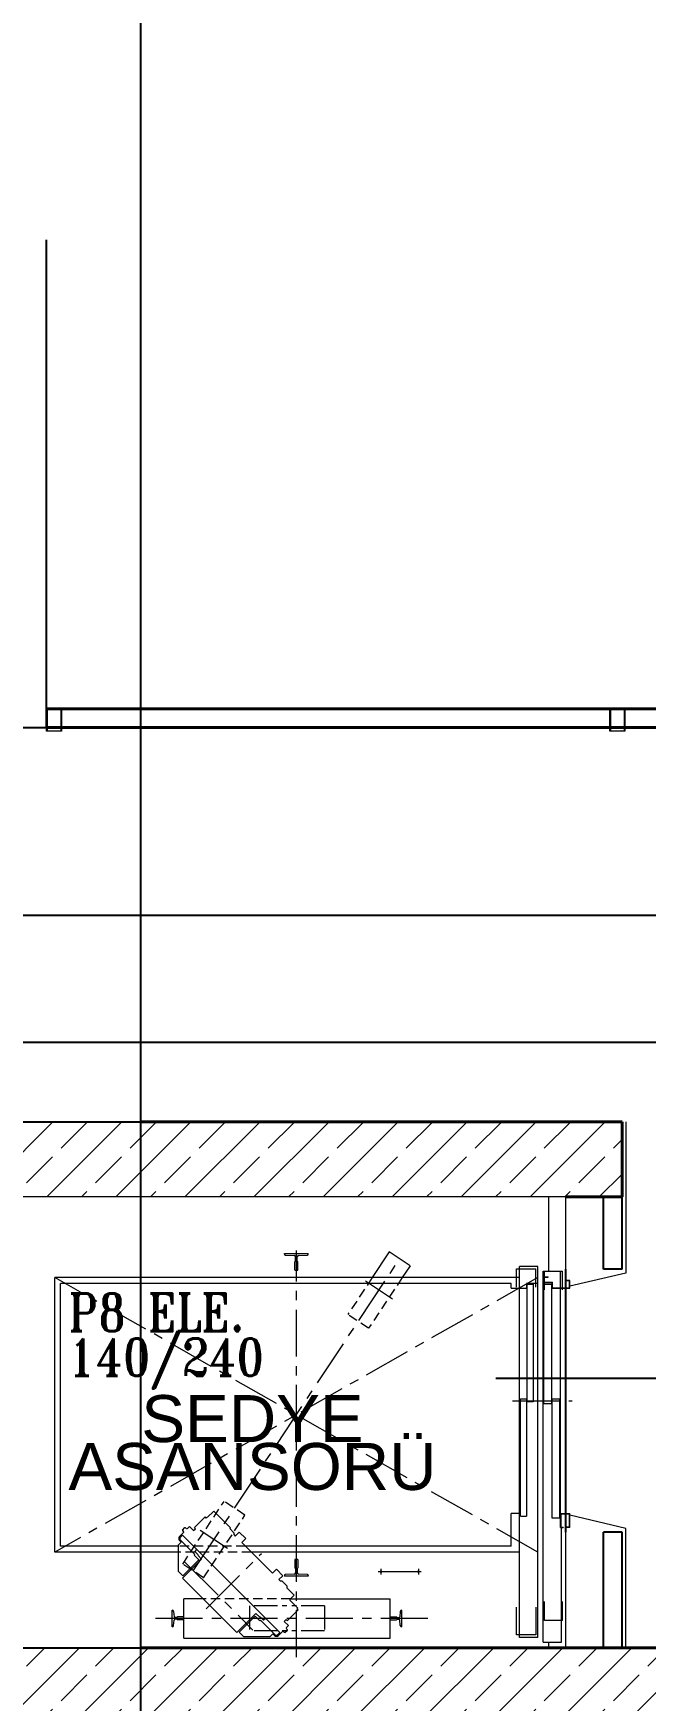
# Model space of a CAD drawing. Header units: millimetres. Extents: x -106996 to 276536, y -21995 to 37993.
# Drawn here: x -76748 to -73487, y 1520 to 10399 of the extents above; entities that cross this region are included whole.
import ezdxf

# ---------------------------------------------------------------- set-up
doc = ezdxf.new("R2010")
doc.units = ezdxf.units.MM
doc.header["$LTSCALE"] = 100
for name, pattern in [('CENTERX2', [4, 2.5, -0.5, 0.5, -0.5]), ('DASHED', [0.75, 0.5, -0.25]), ('PHANTOM', [2.5, 1.25, -0.25, 0.25, -0.25, 0.25, -0.25]), ('PHANTOM2', [31.75, 15.875, -3.175, 3.175, -3.175, 3.175, -3.175])]:
    doc.linetypes.add(name, pattern=pattern)
doc.layers.get('0').update_dxf_attribs({"color": 3})
for name, color, linetype, lineweight, true_color in [('_aks_Pen_No__1_Pen_No__30', 7, 'Continuous', 25, 0xe6462f), ('_asansör kabin_Pen_No__4', 7, 'Continuous', 25, 0x4a4a4a), ('_Duvar-Alçıpan_Pen_No__4', 7, 'Continuous', 25, 0x4a4a4a), ('_Duvar-Tuğla_Pen_No__2', 7, 'Continuous', 40, 0x353535), ('_Yazı_Pen_No__142', 7, 'Continuous', 18, 0x00506a), ('Interior - Furniture _Pen_No__19', 7, 'Continuous', 18, 0xe9e9e9), ('Interior - Furniture _Pen_No__28', 7, 'Continuous', 18, 0xd0311a), ('kolon_Pen_No__2_Pen_No__2', 7, 'Continuous', 40, 0x353535), ('kolon_Pen_No__2_Pen_No__4', 7, 'Continuous', 25, 0x4a4a4a)]:
    doc.layers.add(name, color=color, linetype=linetype, lineweight=lineweight, true_color=true_color)
doc.layers.add('_asansör kabin_Pen_No__5', color=250, linetype='Continuous', lineweight=20)
doc.layers.add('_Duvar-Perde_Pen_No__5', color=250, linetype='Continuous', lineweight=20)
doc.layers.add('Interior - Furniture', color=7, linetype='Continuous')
doc.styles.add('GENERATED_STYLE_2', font='arial.ttf')
doc.styles.add('GENERATED_STYLE_5', font='romant.shx')

# ---------------------------------------------------------------- blocks, each defined once
blk = doc.blocks.new('RHS Hot-Finished Column 18')
at = {"layer": 'Interior - Furniture _Pen_No__19', "linetype": 'Continuous'}
h = blk.add_hatch(dxfattribs=at)
h.set_pattern_fill('STEEL', color=256, style=0, pattern_type=2)
h.set_pattern_definition([(45, (0, 0), (-159.1, 159.1), []), (45, (-53.03, 53.03), (-159.1, 159.1), [])])
h.paths.add_polyline_path([(-40, -60), (40, -60), (40, 60), (-40, 60)])
h.paths.add_polyline_path([(-37, -57), (-37, 57), (37, 57), (37, -57)], flags=0)
at = {"layer": 'Interior - Furniture _Pen_No__28', "linetype": 'Continuous'}
for p, q in [((40, 60), (-40, 60)), ((-40, 60), (-40, -60)), ((-37, -57), (-37, 57)), ((-37, 57), (37, 57)), ((37, 57), (37, -57)), ((40, -60), (40, 60)), ((-40, -60), (40, -60)), ((37, -57), (-37, -57))]:
    blk.add_line(p, q, dxfattribs=at)

msp = doc.modelspace()

# ---------------------------------------------------------------- hatches: boundary and pattern name
at = {"layer": '_Duvar-Perde_Pen_No__5', "linetype": 'Continuous'}
h = msp.add_hatch(dxfattribs=at)
h.set_pattern_fill('DÜZ___KESIK', color=9, style=0, pattern_type=2)
h.set_pattern_definition([(45, (-762076.83, -30745.37), (-183.84776, 183.84776), []), (45, (-762168.75, -30653.45), (-183.84776, 183.84776), [194.99999, -65])])
h.paths.add_polyline_path([(-82893.2817218, -1597.881026), (-81774.8537045, -1597.8811068), (-81774.8537045, -1197.8813293), (-82302.1982095, -1197.8813293), (-81775.370157, 1402.23217), (-75590.305333, 1402.2319798), (-75590.305333, -1597.8813947), (-75290.305333, -1597.8813947), (-75290.305333, 1402.2319934), (-70941.8548713, 1402.23217), (-70941.8548713, -1597.881026), (-70541.854859, -1597.881026), (-70541.854859, 1802.1188054), (-76911.8472297, 1802.1188054), (-76911.8472297, 4202.2672834), (-73611.8474044, 4202.2672834), (-73611.8474044, 4602.1190762), (-78011.7900221, 4602.1190762), (-78011.7900221, 4202.2672834), (-77311.7900927, 4202.2672834), (-77311.7900927, 1802.1188054), (-81694.3462227, 1802.1188054), (-81127.0175588, 4602.1190762), (-81636.9846952, 4602.1190762)])

# ---------------------------------------------------------------- linework, layer by layer
msp.add_line((-68937.710412, 5025.1590938), (-78034.3397141, 5025.1590938))
at = {"layer": '_aks_Pen_No__1_Pen_No__30', "color": 9, "linetype": 'Continuous'}
for p, q in [((-76176.7496809, 14128.4951144), (-76176.7496809, -12283.7046797)), ((-76677.0772133, 6702.1189586), (-76176.7496809, 6702.1189586)), ((-90283.8975232, 5702.1189586), (-64156.7732287, 5702.1189586)), ((-90283.8975232, 4602.1189586), (-76176.7496809, 4602.1189586)), ((-90283.8975232, 1802.1189582), (-76176.7496809, 1802.1189582))]:
    msp.add_line(p, q, dxfattribs=at)
at = {"layer": '_asansör kabin_Pen_No__5', "color": 9, "linetype": 'PHANTOM2'}
for p, q in [((-73591.84733, 4602.1190584), (-73591.84733, 3797.5023312)), ((-74175.34733, 3722.2674319), (-74175.34733, 3819.2674319)), ((-74175.34733, 3819.2674319), (-74071.84733, 3819.2674319)), ((-74071.84733, 3722.2674319), (-74071.84733, 3819.2674319)), ((-74024.84733, 3707.2673093), (-74024.84733, 3807.2674319)), ((-73940.84733, 3807.2674319), (-73929.84733, 3807.2674319)), ((-73929.84733, 3707.2673093), (-73929.84733, 3807.2674319)), ((-73591.84733, 3797.5023312), (-73890.84733, 3727.2674319)), ((-73591.84733, 2437.0325325), (-73890.84733, 2507.2674319)), ((-73591.84733, 1802.1190584), (-73591.84733, 2437.0325325)), ((-74024.84733, 1947.2674319), (-74024.84733, 2048.7506066)), ((-73929.84733, 1947.2674319), (-73929.84733, 2048.7506066)), ((-74175.34733, 1870.2674319), (-74175.34733, 2018.2674319)), ((-74071.84733, 2018.2674319), (-74071.84733, 1870.2674319)), ((-74071.84733, 1870.2674319), (-74175.34733, 1870.2674319)), ((-73929.84733, 1947.2674319), (-74024.84733, 1947.2674319))]:
    msp.add_line(p, q, dxfattribs=at)
at = {"layer": '_asansör kabin_Pen_No__5', "color": 9, "linetype": 'Continuous'}
for p, q in [((-73911.84733, 4202.2674319), (-76911.84733, 4202.2674319)), ((-74001.84733, 3807.2674319), (-74001.84733, 4202.2674319)), ((-73911.84733, 3817.2674319), (-73911.84733, 4202.2674319)), ((-74852.3015634, 3909.9699931), (-74942.7785894, 3773.2674319)), ((-74741.3930966, 3836.5648707), (-74852.3015634, 3909.9699931)), ((-75410.34733, 3897.0546022), (-75410.34733, 3901.1674258)), ((-75410.34733, 3901.1674258), (-75283.34733, 3901.1674258)), ((-75406.5658068, 3893.0605732), (-75358.4649956, 3890.4294177)), ((-75354.78733, 3813.0674258), (-75354.78733, 3856.7674258)), ((-75351.84733, 3861.323345), (-75351.84733, 3883.4398669)), ((-75341.84733, 3861.323345), (-75341.84733, 3883.4398669)), ((-75338.90733, 3813.0674258), (-75338.90733, 3856.7674258)), ((-75335.2296644, 3890.4294177), (-75287.1288532, 3893.0605732)), ((-75283.34733, 3897.0546022), (-75283.34733, 3901.1674258)), ((-74741.3930966, 3836.5648707), (-74783.2867083, 3773.2674319)), ((-74157.84733, 1857.2674319), (-74157.84733, 3832.2674319)), ((-74061.84733, 3832.2674319), (-74157.84733, 3832.2674319)), ((-74061.84733, 1857.2674319), (-74061.84733, 3832.2674319)), ((-76632.84733, 2311.2674319), (-76632.84733, 3773.2674319)), ((-74157.84733, 3773.2674319), (-76632.84733, 3773.2674319)), ((-76602.84733, 2342.2674319), (-76602.84733, 3742.2674319)), ((-74202.84733, 3742.2674319), (-76602.84733, 3742.2674319)), ((-75353.98733, 3812.2674319), (-75354.78733, 3813.0674319)), ((-75353.98733, 3812.2674319), (-75339.70733, 3812.2674319)), ((-75339.70733, 3812.2674319), (-75338.90733, 3813.0674319)), ((-74202.84733, 3717.2674319), (-74202.84733, 3742.2674319)), ((-74061.84733, 3742.2674319), (-74121.84733, 3742.2674319)), ((-74121.84733, 3742.2674319), (-74121.84733, 3717.2674319)), ((-74117.84733, 3112.2674319), (-74117.84733, 3737.2674319)), ((-74117.84733, 3737.2674319), (-74085.84733, 3737.2674319)), ((-74085.84733, 3737.2674319), (-74085.84733, 3112.2674319)), ((-74031.84733, 1832.2674319), (-74031.84733, 3807.2674319)), ((-74031.84733, 3807.2674319), (-73940.84733, 3807.2674319)), ((-74031.84733, 3777.2674319), (-74006.84733, 3777.2674319)), ((-74031.84733, 3747.2674319), (-73984.84733, 3747.2674319)), ((-74030.24733, 3775.6674319), (-74006.84733, 3775.6674319)), ((-74030.24733, 3748.8674319), (-74030.24733, 3775.6674319)), ((-74030.24733, 3748.8674319), (-73983.24733, 3748.8674319)), ((-74028.84733, 3737.2674319), (-73988.84733, 3737.2674319)), ((-74028.84733, 3102.2674319), (-74028.84733, 3737.2674319)), ((-74006.84733, 3775.6674319), (-74006.84733, 3777.2674319)), ((-73988.84733, 3737.2674319), (-73988.84733, 3102.2674319)), ((-73984.84733, 3717.2674319), (-73984.84733, 3747.2674319)), ((-73983.24733, 3718.8674319), (-73983.24733, 3748.8674319)), ((-73940.84733, 2442.2674319), (-73940.84733, 3807.2674319)), ((-73890.84733, 3757.2674319), (-73905.84733, 3757.2674319)), ((-73905.84733, 3757.2674319), (-73905.84733, 3755.6674319)), ((-73892.44733, 3755.6674319), (-73905.84733, 3755.6674319)), ((-73892.44733, 3718.8674319), (-73892.44733, 3755.6674319)), ((-73890.84733, 3717.2674319), (-73890.84733, 3757.2667006)), ((-74202.84733, 3717.2674319), (-74121.84733, 3717.2674319)), ((-73984.84733, 3717.2674319), (-73890.84733, 3717.2674319)), ((-73983.24733, 3718.8674319), (-73892.44733, 3718.8674319)), ((-74153.84733, 2502.2674319), (-74153.84733, 3127.2674319)), ((-74153.84733, 3127.2674319), (-74121.84733, 3127.2674319)), ((-74121.84733, 3127.2674319), (-74121.84733, 2502.2674319)), ((-74085.84733, 3112.2674319), (-74117.84733, 3112.2674319)), ((-73984.84733, 2492.2674319), (-73984.84733, 3127.2674319)), ((-73984.84733, 3127.2674319), (-73944.84733, 3127.2674319)), ((-73944.84733, 3127.2674319), (-73944.84733, 2492.2674319)), ((-74028.84733, 3102.2674319), (-73988.84733, 3102.2674319)), ((-75889.7367206, 2441.7809776), (-75833.1681781, 2498.3495201)), ((-75827.5113239, 2492.6926658), (-75833.1681781, 2498.3495201)), ((-75827.5113239, 2492.6926658), (-75823.2686832, 2496.9353065)), ((-75823.2686832, 2496.9353065), (-75821.6048114, 2495.2714347)), ((-75786.7444471, 2530.131799), (-75821.6048114, 2495.2714347)), ((-75786.7444471, 2530.131799), (-75697.2444471, 2440.631799)), ((-74202.84733, 2342.2674319), (-74202.84733, 2517.2674319)), ((-74157.84733, 2517.2674319), (-74202.84733, 2517.2674319)), ((-74153.84733, 2502.2674319), (-74121.84733, 2502.2674319)), ((-73944.84733, 2492.2674319), (-73984.84733, 2492.2674319)), ((-73940.84733, 2517.2674319), (-73890.84733, 2517.2674319)), ((-73939.24733, 2515.6674319), (-73892.44733, 2515.6674319)), ((-73939.24733, 2515.6674319), (-73939.24733, 2443.8674319)), ((-73892.44733, 2443.8674319), (-73892.44733, 2515.6674319)), ((-73890.84733, 2442.2674319), (-73890.84733, 2517.2674319)), ((-75946.6588165, 2416.6786868), (-75969.2862335, 2394.0512698)), ((-75953.7298843, 2401.1223376), (-75965.0435928, 2389.8086291)), ((-75953.3056203, 2428.8409235), (-75953.8585085, 2426.7775166)), ((-75953.8584709, 2426.7775542), (-75948.9568759, 2421.8759593)), ((-75435.4206137, 1882.813067), (-75953.7298843, 2401.1223376)), ((-75953.3056203, 2428.8409235), (-75940.4362768, 2441.7102669)), ((-75948.8154922, 2422.017343), (-75948.9568759, 2421.8759593)), ((-75946.6941719, 2419.8960227), (-75948.8154922, 2422.017343)), ((-75946.6588165, 2416.6786868), (-75948.2851621, 2418.3050324)), ((-75946.6941719, 2419.8960227), (-75948.2850015, 2418.3051931)), ((-75940.4362768, 2441.7102669), (-75938.37287, 2442.2631551)), ((-75938.3729076, 2442.2631175), (-75933.4713127, 2437.3615226)), ((-75933.4713127, 2437.3615226), (-75933.6127202, 2437.220115)), ((-75931.4913761, 2435.0988185), (-75933.6126964, 2437.2201388)), ((-75929.9005465, 2436.6896481), (-75931.4913761, 2435.0988185)), ((-75928.2740402, 2435.0634631), (-75929.9003858, 2436.6898087)), ((-75916.2532249, 2447.0842784), (-75928.2740402, 2435.0634631)), ((-75916.2532249, 2447.0842784), (-75894.6864681, 2425.5175216)), ((-75894.6864681, 2425.5175216), (-75884.0798664, 2436.1241233)), ((-75884.0798664, 2436.1241233), (-75889.7367206, 2441.7809776)), ((-75701.6992198, 2436.1770262), (-75697.2444471, 2440.631799)), ((-75701.6992198, 2436.1770262), (-75678.3117931, 2412.7895995)), ((-75678.3117931, 2402.8901046), (-75678.3117931, 2412.7895995)), ((-75678.3117931, 2402.8901046), (-75671.947832, 2396.5261436)), ((-75671.947832, 2396.5261436), (-75650.7346286, 2417.739347)), ((-75650.7346286, 2417.739347), (-75616.7935031, 2383.7982215)), ((-73940.84733, 2442.2674319), (-73925.84733, 2442.2674319)), ((-73939.24733, 2443.8674319), (-73925.84733, 2443.8674319)), ((-73935.84733, 1832.2674319), (-73935.84733, 2442.2674319)), ((-73925.84733, 2443.8674319), (-73925.84733, 2442.2674319)), ((-73911.84733, 1802.2674319), (-73911.84733, 2417.2674319)), ((-73892.44733, 2443.8674319), (-73905.84733, 2443.8674319)), ((-73905.84733, 2443.8674319), (-73905.84733, 2442.2674319)), ((-73890.84733, 2442.2674319), (-73905.84733, 2442.2674319)), ((-75974.41733, 2311.2674319), (-76632.84733, 2311.2674319)), ((-75974.41733, 2342.2674319), (-76602.84733, 2342.2674319)), ((-75974.4127577, 2349.6803193), (-75960.2706221, 2363.8224549)), ((-75974.4127577, 2208.2589631), (-75974.4127577, 2349.6803193)), ((-75960.2706221, 2363.8224549), (-75969.2862335, 2372.8380664)), ((-75887.2618469, 2299.2989612), (-75965.0435928, 2377.0807071)), ((-75886.5547401, 2314.8553103), (-75877.0087986, 2324.4012519)), ((-75886.5547401, 2313.4410968), (-75886.5547401, 2314.8553103)), ((-75886.5547401, 2313.4410968), (-75869.5841774, 2296.470534)), ((-75638.0067065, 2362.5850181), (-75616.7935031, 2383.7982215)), ((-75638.0067065, 2362.5850181), (-75473.9579333, 2198.5362448)), ((-74202.84733, 2342.2674319), (-75617.68733, 2342.2674319)), ((-74157.84733, 2311.2674319), (-75586.68733, 2311.2674319)), ((-75953.0227776, 2173.4339541), (-75851.9065078, 2274.5502238)), ((-75866.4046049, 2269.9564378), (-75951.2574186, 2185.103624)), ((-75887.2618469, 2299.2989612), (-75891.5044876, 2295.0563205)), ((-75866.4046248, 2269.9564577), (-75891.5044876, 2295.0563205)), ((-75871.7054977, 2294.3492137), (-75869.5841774, 2296.470534)), ((-75851.9065078, 2274.5502238), (-75871.7054912, 2294.3492071)), ((-75473.9579333, 2198.5362448), (-75452.7447299, 2219.7494483)), ((-75452.7447299, 2219.7494483), (-75418.8036044, 2185.8083228)), ((-75353.98733, 2272.2674319), (-75354.78733, 2271.4674319)), ((-75354.78733, 2271.467438), (-75354.78733, 2227.767438)), ((-75339.70733, 2272.2674319), (-75353.98733, 2272.2674319)), ((-75351.84733, 2223.2115187), (-75351.84733, 2201.0949968)), ((-75341.84733, 2223.2115187), (-75341.84733, 2201.0949968)), ((-75339.70733, 2272.2674319), (-75338.90733, 2271.4674319)), ((-75338.90733, 2271.467438), (-75338.90733, 2227.767438)), ((-74896.84733, 2222.267431), (-74896.84733, 2192.267431)), ((-74696.84733, 2222.267431), (-74696.84733, 2192.267431)), ((-75974.4127577, 2208.2589631), (-75951.2574385, 2185.1036439)), ((-75953.0227776, 2173.4339541), (-75663.1089973, 1883.5201738)), ((-75440.0168078, 2164.5951193), (-75418.8036044, 2185.8083228)), ((-75440.0168078, 2164.5951193), (-75433.6528468, 2158.2311583)), ((-75433.6528468, 2158.2311583), (-75423.7533518, 2158.2311583)), ((-75423.7533518, 2158.2311583), (-75395.4690806, 2129.9468871)), ((-75410.34733, 2187.4802615), (-75410.34733, 2183.367438)), ((-75283.34733, 2183.367438), (-75410.34733, 2183.367438)), ((-75358.4649956, 2194.105446), (-75406.5658068, 2191.4742905)), ((-75287.1288532, 2191.4742905), (-75335.2296644, 2194.105446)), ((-75283.34733, 2187.4802615), (-75283.34733, 2183.367438)), ((-75946.8473284, 1853.2674319), (-75946.8473284, 2063.2674319)), ((-75842.8458827, 2063.2570593), (-75946.8473284, 2063.2674319)), ((-75395.4690806, 2120.0473921), (-75395.4690806, 2129.9468871)), ((-75395.4690806, 2120.0473921), (-75357.9924212, 2082.5707327)), ((-75379.880142, 2056.8322494), (-75379.877067, 2057.4794988)), ((-75379.8345461, 2056.1865943), (-75379.880142, 2056.8322494)), ((-75379.877067, 2057.4794988), (-75379.8253394, 2058.1246773)), ((-75379.7405366, 2055.5461896), (-75379.8345461, 2056.1865943)), ((-75379.8253394, 2058.1246773), (-75379.7252539, 2058.7641306)), ((-75379.5986452, 2054.9146615), (-75379.7405366, 2055.5461896)), ((-75379.7252539, 2058.7641306), (-75379.5773794, 2059.3942365)), ((-75379.409675, 2054.2955855), (-75379.5986452, 2054.9146615)), ((-75379.5773794, 2059.3942365), (-75379.3825569, 2060.0114244)), ((-75379.1746955, 2053.6924659), (-75379.409675, 2054.2955855)), ((-75379.3825569, 2060.0114244), (-75379.1418974, 2060.6121906)), ((-75378.8950365, 2053.1087171), (-75379.1746955, 2053.6924659)), ((-75379.1418974, 2060.6121906), (-75378.8567757, 2061.1931242)), ((-75378.5722808, 2052.5476431), (-75378.8950365, 2053.1087171)), ((-75378.8567757, 2061.1931242), (-75378.528823, 2061.7509274)), ((-75378.2082551, 2052.0124196), (-75378.5722808, 2052.5476431)), ((-75378.528823, 2061.7509274), (-75378.1599194, 2062.282433)), ((-75377.8050191, 2051.506076), (-75378.2082551, 2052.0124196)), ((-75378.1599194, 2062.282433), (-75377.7521871, 2062.7846211)), ((-75339.6076449, 2013.2742682), (-75377.8222359, 2051.4888592)), ((-75377.3648622, 2051.0314855), (-75377.8050191, 2051.506076)), ((-75377.7521871, 2062.7846211), (-75377.3652772, 2063.1978767)), ((-75377.3652837, 2063.1978702), (-75357.9924212, 2082.5707327)), ((-75377.295722, 2063.2674319), (-74846.8473284, 2063.2674319)), ((-74846.8473284, 1853.2674319), (-74846.8473284, 2063.2674319)), ((-76008.8473345, 1913.7674319), (-76008.8473345, 2002.7674319)), ((-76008.8473345, 2002.7674319), (-76008.3401687, 2002.7674319)), ((-76000.3650242, 1995.3975667), (-75998.1112785, 1966.8735976)), ((-75984.1873345, 1962.2674319), (-75993.1268132, 1962.2674319)), ((-75984.1873345, 1954.2674319), (-75993.1268132, 1954.2674319)), ((-75980.2473345, 1966.2074319), (-75984.1873345, 1962.2674319)), ((-75980.2473345, 1950.3274319), (-75984.1873345, 1954.2674319)), ((-75947.8473345, 1966.2074319), (-75980.2473345, 1966.2074319)), ((-75947.8473345, 1966.2074319), (-75946.8473345, 1965.2074319)), ((-75663.1089973, 1883.5201738), (-75561.9927276, 1984.6364435)), ((-75651.4393274, 1885.2855327), (-75566.5865136, 1970.1383465)), ((-75566.5864937, 1970.1383266), (-75541.4866309, 1945.0384638)), ((-75561.9927276, 1984.6364435), (-75542.1937443, 1964.8374602)), ((-75542.1937377, 1964.8374537), (-75540.0724173, 1966.958774)), ((-75523.1018546, 1949.9882112), (-75540.0724173, 1966.958774)), ((-75521.687641, 1949.9882112), (-75512.1416995, 1959.5341528)), ((-75338.1934313, 2003.3747732), (-75394.7619738, 1946.8062307)), ((-75343.8502856, 2009.0316275), (-75339.6076449, 2013.2742682)), ((-75343.8502856, 2009.0316275), (-75338.1934313, 2003.3747732)), ((-74845.8473284, 1966.2074319), (-74846.8473284, 1965.2074319)), ((-74845.8473284, 1966.2074319), (-74813.4473284, 1966.2074319)), ((-74813.4473284, 1966.2074319), (-74809.5073284, 1962.2674319)), ((-74813.4473284, 1950.3274319), (-74809.5073284, 1954.2674319)), ((-74809.5073284, 1962.2674319), (-74800.5678498, 1962.2674319)), ((-74809.5073284, 1954.2674319), (-74800.5678498, 1954.2674319)), ((-74793.3296388, 1995.3975667), (-74795.5833845, 1966.8735976)), ((-74784.8473284, 2002.7674319), (-74785.3544943, 2002.7674319)), ((-74784.8473284, 1913.7674319), (-74784.8473284, 2002.7674319)), ((-76008.8473345, 1913.7674319), (-76008.3401687, 1913.7674319)), ((-76000.3650242, 1921.137297), (-75998.1112785, 1949.6612662)), ((-75947.8473345, 1950.3274319), (-75980.2473345, 1950.3274319)), ((-75947.8473345, 1950.3274319), (-75946.8473345, 1951.3274319)), ((-75651.4393074, 1885.2855128), (-75628.2839883, 1862.1301937)), ((-75537.2439902, 1949.2811045), (-75541.4866309, 1945.0384638)), ((-75537.2439902, 1949.2811045), (-75459.4622443, 1871.4993585)), ((-75523.1018546, 1949.9882112), (-75521.687641, 1949.9882112)), ((-75486.8626321, 1862.1301937), (-75472.7204964, 1876.2723293)), ((-75472.7204964, 1876.2723293), (-75463.704885, 1867.2567178)), ((-75435.4206137, 1882.813067), (-75446.7343222, 1871.4993585)), ((-75419.8642645, 1889.8841348), (-75442.4916815, 1867.2567178)), ((-75419.8642645, 1889.8841348), (-75418.2379189, 1888.2577892)), ((-75416.6469287, 1889.8487795), (-75418.2377583, 1888.2579499)), ((-75416.6469287, 1889.8487795), (-75414.5256083, 1887.7274592)), ((-75414.5256083, 1887.7274592), (-75414.6669921, 1887.5860754)), ((-75409.7653972, 1882.6844805), (-75414.6669921, 1887.5860754)), ((-75411.0254298, 1941.8564833), (-75400.4188281, 1952.463085)), ((-75389.4586729, 1920.2897264), (-75411.0254298, 1941.8564833)), ((-75407.7020279, 1883.2373311), (-75409.7654348, 1882.6844429)), ((-75407.7020279, 1883.2373311), (-75394.8326845, 1896.1066745)), ((-75389.4586729, 1920.2897264), (-75401.4794882, 1908.2689112)), ((-75401.4794882, 1908.2689112), (-75399.8531426, 1906.6425656)), ((-75399.8533033, 1906.6424049), (-75401.4441329, 1905.0515753)), ((-75401.4441329, 1905.0515753), (-75399.3228125, 1902.930255)), ((-75400.4188281, 1952.463085), (-75394.7619738, 1946.8062307)), ((-75394.2798339, 1898.1700438), (-75399.1814288, 1903.0716387)), ((-75394.8326845, 1896.1066745), (-75394.2797963, 1898.1700814)), ((-74845.8473284, 1950.3274319), (-74846.8473284, 1951.3274319)), ((-74845.8473284, 1950.3274319), (-74813.4473284, 1950.3274319)), ((-74793.3296388, 1921.137297), (-74795.5833845, 1949.6612662)), ((-74784.8473284, 1913.7674319), (-74785.3544943, 1913.7674319)), ((-73911.84733, 1802.2674319), (-76911.84733, 1802.2674319)), ((-75946.8473284, 1853.2674319), (-74846.8473284, 1853.2674319)), ((-75628.2839883, 1862.1301937), (-75486.8626321, 1862.1301937)), ((-74061.84733, 1857.2674319), (-74157.84733, 1857.2674319)), ((-74031.84733, 1832.2674319), (-73935.84733, 1832.2674319)), ((-74001.84733, 1802.2674319), (-74001.84733, 1832.2674319))]:
    msp.add_line(p, q, dxfattribs=at)
at = {"layer": '_asansör kabin_Pen_No__5', "color": 9, "linetype": 'CENTERX2'}
for p, q in [((-75346.84733, 1752.2674319), (-75346.84733, 3917.2674319)), ((-75896.84733, 2211.2674319), (-74796.84733, 3873.2674319)), ((-74061.84733, 2311.2674319), (-76632.84733, 3773.2674319)), ((-74061.84733, 3773.2674319), (-76632.84733, 2311.2674319)), ((-74835.0987744, 3658.7468571), (-74979.363171, 3754.2287081)), ((-74195.9745105, 3117.2674319), (-73878.457949, 3117.2674319)), ((-75714.3314889, 2330.3061557), (-75858.5958856, 2425.7880066)), ((-75940.3077853, 2258.2996977), (-75578.2432537, 1896.235166)), ((-75826.9979694, 2009.544982), (-75532.9755557, 2303.5673957)), ((-74911.84733, 2207.267431), (-74681.84733, 2207.267431)), ((-74646.84733, 1958.2674319), (-76146.84733, 1958.2674319))]:
    msp.add_line(p, q, dxfattribs=at)
at = {"layer": '_asansör kabin_Pen_No__5', "color": 9, "linetype": 'DASHED'}
for p, q in [((-74942.7785894, 3773.2674319), (-75073.0688488, 3576.4106945)), ((-74783.2867083, 3773.2674319), (-74962.160382, 3503.0055721)), ((-74962.160382, 3503.0055721), (-75073.0688488, 3576.4106945)), ((-75952.3015634, 2247.9699931), (-75731.5342779, 2581.5292916)), ((-75620.6258111, 2508.1241692), (-75731.5342779, 2581.5292916)), ((-75841.3930966, 2174.5648707), (-75620.6258111, 2508.1241692)), ((-75617.68733, 2342.2674319), (-75974.41733, 2342.2674319)), ((-75586.68733, 2311.2674319), (-75974.41733, 2311.2674319)), ((-75841.3930966, 2174.5648707), (-75952.3015634, 2247.9699931)), ((-75377.3652772, 2063.1978767), (-75842.8458827, 2063.2570593))]:
    msp.add_line(p, q, dxfattribs=at)
at = {"layer": '_asansör kabin_Pen_No__5', "color": 9, "linetype": 'PHANTOM'}
for p, q in [((-75196.8473282, 2024.7674319), (-75596.8473282, 2024.7674319)), ((-75596.8473282, 2024.7674319), (-75596.8473282, 1891.7674319)), ((-75196.8473282, 2024.7674319), (-75196.8473282, 1891.7674319)), ((-75196.8473282, 1891.7674319), (-75596.8473282, 1891.7674319))]:
    msp.add_line(p, q, dxfattribs=at)
at = {"layer": '_asansör kabin_Pen_No__5', "color": 9, "linetype": 'Continuous'}
for centre in [(-74896.84733, 2207.2674319), (-74696.84733, 2207.2674319)]:
    msp.add_circle(centre, 4, dxfattribs=at)
for centre, radius, start, end in [((-75406.34733, 3897.0546022), 4, 180, 266.8689922447), ((-75358.84733, 3883.4398669), 7, 0, 86.8689922447), ((-75356.84733, 3861.323345), 5, 294.3305337124, 0), ((-75334.84733, 3883.4398669), 7, 93.1310077553, 180), ((-75336.84733, 3861.323345), 5, 180, 245.6694662876), ((-75287.34733, 3897.0546022), 4, 273.1310077553, 0), ((-75958.6796318, 2383.4446681), 15, 135.0000000003, 224.9999999997), ((-75958.6796318, 2383.4446681), 9, 135.0000000003, 224.9999999997), ((-75356.84733, 2223.2115187), 5, 0, 65.6694662876), ((-75336.84733, 2223.2115187), 5, 114.3305337124, 180), ((-75406.34733, 2187.4802615), 4, 93.1310077553, 180), ((-75358.84733, 2201.0949968), 7, 273.1310077553, 0), ((-75334.84733, 2201.0949968), 7, 180, 266.8689922447), ((-75287.34733, 2187.4802615), 4, 0, 86.8689922447), ((-76008.3401687, 1994.7674319), 8, 4.517688304, 90), ((-75993.1268132, 1967.2674319), 5, 184.517688304, 270), ((-75993.1268132, 1949.2674319), 5, 90, 175.482311696), ((-74800.5678498, 1967.2674319), 5, 270, 355.482311696), ((-74800.5678498, 1949.2674319), 5, 4.517688304, 90), ((-74785.3544943, 1994.7674319), 8, 90, 175.482311696), ((-76008.3401687, 1921.7674319), 8, 270, 355.482311696), ((-75453.0982833, 1877.8633196), 15, 224.9999999997, 315.0000000003), ((-75453.0982833, 1877.8633196), 9, 224.9999999997, 315.0000000003), ((-74785.3544943, 1921.7674319), 8, 184.517688304, 270)]:
    msp.add_arc(centre, radius, start, end, dxfattribs=at)
at = {"layer": '_Duvar-Alçıpan_Pen_No__4', "color": 9, "linetype": 'Continuous'}
for p, q in [((-76677.0772133, 6702.1189586), (-76677.0772133, 9298.6581652)), ((-77611.7900364, 6702.1189586), (-76677.0772133, 6702.1189586)), ((-73711.8473354, 3817.2674319), (-73711.8473354, 4202.2673321)), ((-73611.8473354, 3817.2674319), (-73611.8473354, 4202.2673321)), ((-73911.84733, 2417.2674319), (-73911.84733, 3817.2674319)), ((-73611.84733, 3817.2674319), (-73711.84733, 3817.2674319)), ((-73711.8473354, 1802.1188932), (-73711.8473354, 2417.2674319)), ((-73611.84733, 2417.2674319), (-73711.84733, 2417.2674319)), ((-73611.8473354, 1802.1188932), (-73611.8473354, 2417.2674319)), ((-73911.8473354, 1802.1188932), (-73911.84733, 1802.2674319))]:
    msp.add_line(p, q, dxfattribs=at)
at = {"layer": '_Duvar-Tuğla_Pen_No__2', "color": 9, "linetype": 'Continuous'}
for p, q in [((-76677.0772133, 6802.1188915), (-66977.1311399, 6802.1188915)), ((-76677.0772133, 6702.1188915), (-66977.1311399, 6702.1188915))]:
    msp.add_line(p, q, dxfattribs=at)
at = {"layer": 'kolon_Pen_No__2_Pen_No__2', "color": 9, "linetype": 'Continuous'}
for p, q in [((-76176.7496809, 4602.1189586), (-73611.8473354, 4602.1189586)), ((-73611.8473354, 4202.2673321), (-73611.8473354, 4602.1189586)), ((-73911.84733, 4202.2674319), (-73611.8473354, 4202.2673321)), ((-76176.7496809, 1802.1189582), (-70541.854859, 1802.1188932))]:
    msp.add_line(p, q, dxfattribs=at)
at = {"layer": 'kolon_Pen_No__2_Pen_No__4', "color": 9, "linetype": 'Continuous'}
msp.add_line((-72988.5601571, 3235.6614229), (-74284.0950214, 3235.6614229), dxfattribs=at)

# ---------------------------------------------------------------- block references
at = {"layer": 'Interior - Furniture', "color": 9, "linetype": 'Continuous', "lineweight": 25, "xscale": -1, "zscale": 1000, "rotation": 180}
for p in [(-76637.0772133, 6742.1188915), (-73637.0772133, 6742.1188915)]:
    msp.add_blockref('RHS Hot-Finished Column 18', p, dxfattribs=at)

# ---------------------------------------------------------------- texts
at = {"layer": '_asansör kabin_Pen_No__4', "color": 1, "linetype": 'Continuous', "insert": (-76561.5528172, 3687.7967732), "char_height": 200, "attachment_point": 1, "line_spacing_factor": 0.715893, "style": 'GENERATED_STYLE_5'}
msp.add_mtext('\\A1;{\\W0.850000x;\\Fromant.shx;P8 ELE.\\P\\Fromant.shx;140/240}', dxfattribs=at)
at = {"layer": '_Yazı_Pen_No__142', "color": 1, "linetype": 'Continuous', "insert": (-75580.6586965, 2893.0020265), "char_height": 250, "attachment_point": 5, "line_spacing_factor": 0.611978, "style": 'GENERATED_STYLE_2'}
msp.add_mtext('\\A1;{\\fArial TUR|b0|i0|c162|p34;SEDYE\\P\\fArial TUR|b0|i0|c162|p34;ASANSORÜ}', dxfattribs=at)

doc.saveas('drawing.dxf')
